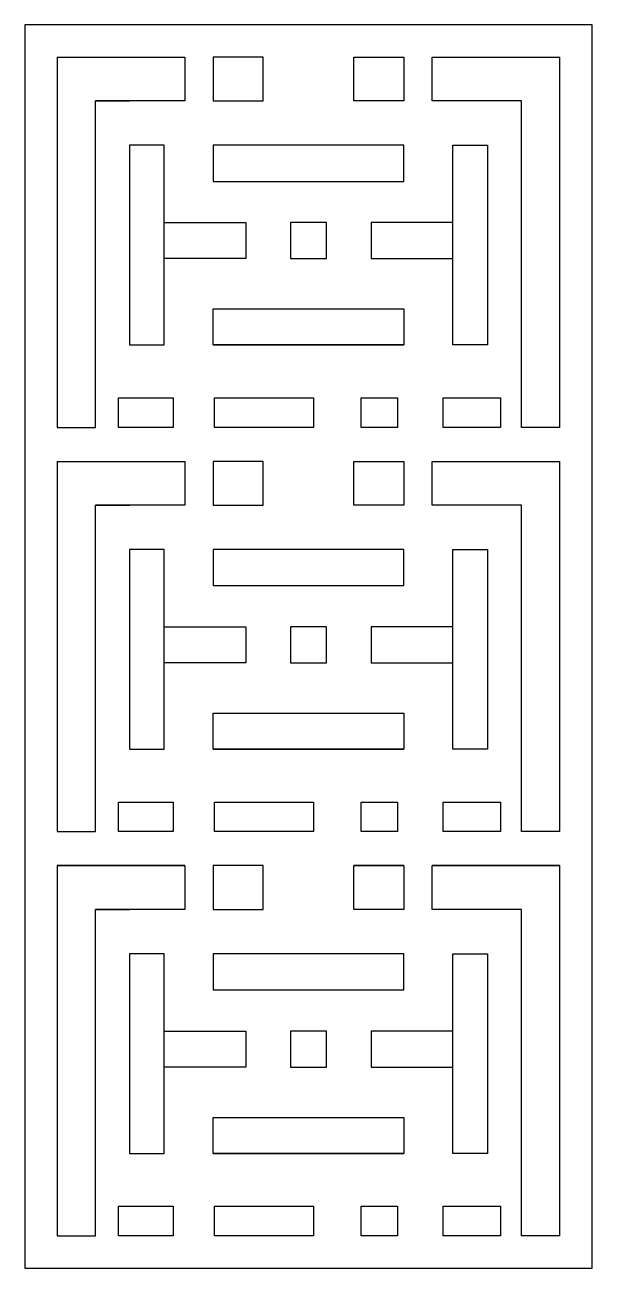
# Model space of a CAD drawing. Extents: x 6813 to 19524, y 6894 to 34761.
import ezdxf

# ---------------------------------------------------------------- set-up
doc = ezdxf.new("R2010")
doc.units = 0
doc.layers.add('LAYER_01', color=5, linetype='CONTINUOUS')

msp = doc.modelspace()

# ---------------------------------------------------------------- linework, layer by layer
at = {"layer": 'LAYER_01'}
for p, q in [((7534, 34040), (7534, 25740)), ((18803, 25740), (18803, 34040)), ((13572, 30332), (12765, 30332)), ((11033, 27587), (15304, 27587)), ((7534, 24978), (7534, 16678)), ((18803, 16678), (18803, 24978)), ((13572, 21269), (12765, 21269)), ((11033, 18524), (15304, 18524)), ((7534, 15916), (7534, 7616)), ((12153, 15916), (11033, 15916)), ((15304, 15916), (14184, 15916)), ((18803, 7616), (18803, 15916)), ((13572, 12207), (12765, 12207)), ((11033, 9462), (15304, 9462))]:
    msp.add_line(p, q, dxfattribs=at)
for points in [[(6813, 6894), (19524, 6894), (19524, 34761), (6813, 34761)], [(12153, 34040), (11033, 34040), (11033, 33058), (12153, 33058)], [(14184, 34040), (15304, 34040), (15304, 33058), (14184, 33058)], [(9938, 32064), (9156, 32064), (9156, 27587), (9938, 27587)], [(11033, 32064), (11033, 31254), (15304, 31254), (15304, 32064)], [(16399, 32064), (17181, 32064), (17181, 27587), (16399, 27587)], [(12765, 30332), (12765, 29525), (13572, 29525), (13572, 30332)], [(11033, 27587), (11033, 28396), (15304, 28396), (15304, 27587)], [(10135, 25740), (8908, 25740), (8908, 26405), (10135, 26405)], [(13280, 25740), (11065, 25740), (11065, 26405), (13280, 26405)], [(15161, 25740), (14348, 25740), (14348, 26405), (15161, 26405)], [(17473, 25740), (16184, 25740), (16184, 26405), (17473, 26405)], [(12153, 24978), (11033, 24978), (11033, 23996), (12153, 23996)], [(14184, 24978), (15304, 24978), (15304, 23996), (14184, 23996)], [(9938, 23002), (9156, 23002), (9156, 18524), (9938, 18524)], [(11033, 23002), (11033, 22192), (15304, 22192), (15304, 23002)], [(16399, 23002), (17181, 23002), (17181, 18524), (16399, 18524)], [(12765, 21269), (12765, 20463), (13572, 20463), (13572, 21269)], [(11033, 18524), (11033, 19334), (15304, 19334), (15304, 18524)], [(10135, 16678), (8908, 16678), (8908, 17342), (10135, 17342)], [(13280, 16678), (11065, 16678), (11065, 17342), (13280, 17342)], [(15161, 16678), (14348, 16678), (14348, 17342), (15161, 17342)], [(17473, 16678), (16184, 16678), (16184, 17342), (17473, 17342)], [(12153, 15916), (11033, 15916), (11033, 14934), (12153, 14934)], [(14184, 15916), (15304, 15916), (15304, 14934), (14184, 14934)], [(9938, 13939), (9156, 13939), (9156, 9462), (9938, 9462)], [(11033, 13939), (11033, 13129), (15304, 13129), (15304, 13939)], [(16399, 13939), (17181, 13939), (17181, 9462), (16399, 9462)], [(12765, 12207), (12765, 11400), (13572, 11400), (13572, 12207)], [(11033, 9462), (11033, 10272), (15304, 10272), (15304, 9462)], [(10135, 7616), (8908, 7616), (8908, 8280), (10135, 8280)], [(13280, 7616), (11065, 7616), (11065, 8280), (13280, 8280)], [(15161, 7616), (14348, 7616), (14348, 8280), (15161, 8280)], [(17473, 7616), (16184, 7616), (16184, 8280), (17473, 8280)]]:
    msp.add_lwpolyline(points, close=True, dxfattribs=at)
for points in [[(7534, 34040), (10396, 34040), (10396, 33058), (8394, 33058)], [(17943, 33058), (15941, 33058), (15941, 34040), (18803, 34040)], [(7534, 25740), (8394, 25740), (8394, 33058), (9156, 33058)], [(18803, 25740), (17943, 25740), (17943, 33058), (17181, 33058)], [(9938, 30332), (11767, 30332), (11767, 29525), (9938, 29525)], [(16399, 30332), (14570, 30332), (14570, 29525), (16399, 29525)], [(7534, 24978), (10396, 24978), (10396, 23996), (8394, 23996)], [(17943, 23996), (15941, 23996), (15941, 24978), (18803, 24978)], [(7534, 16678), (8394, 16678), (8394, 23996), (9156, 23996)], [(18803, 16678), (17943, 16678), (17943, 23996), (17181, 23996)], [(9938, 21269), (11767, 21269), (11767, 20463), (9938, 20463)], [(16399, 21269), (14570, 21269), (14570, 20463), (16399, 20463)], [(10396, 15916), (7534, 15916), (10396, 15916), (10396, 14934), (8394, 14934)], [(17943, 14934), (15941, 14934), (15941, 15916), (18803, 15916), (15941, 15916)], [(7534, 7616), (8394, 7616), (8394, 14934), (9156, 14934)], [(18803, 7616), (17943, 7616), (17943, 14934), (17181, 14934)], [(9938, 12207), (11767, 12207), (11767, 11400), (9938, 11400)], [(16399, 12207), (14570, 12207), (14570, 11400), (16399, 11400)]]:
    msp.add_lwpolyline(points, dxfattribs=at)

doc.saveas('drawing.dxf')
